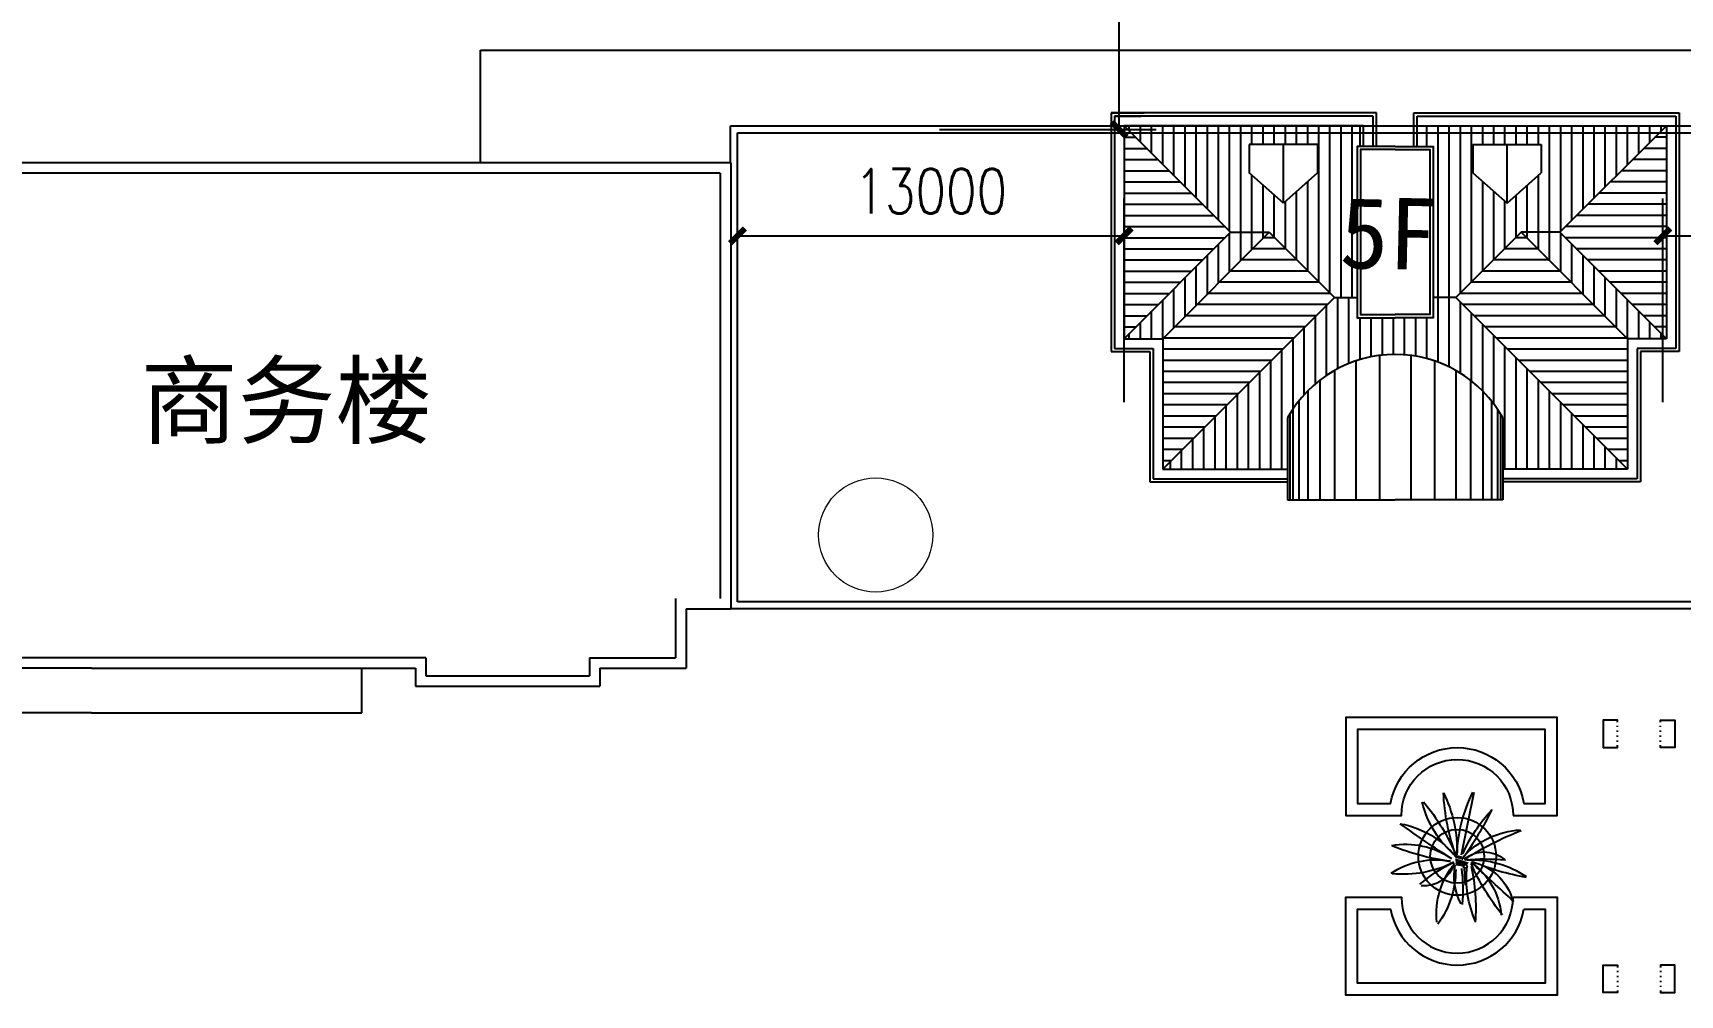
# Model space of a CAD drawing. Extents: x 225694 to 1397201, y -46174 to 794826.
# Drawn here: x 416016 to 471414, y 221682 to 254032 of the extents above; entities that cross this region are included whole.
import ezdxf
from ezdxf.enums import TextEntityAlignment as Align

# ---------------------------------------------------------------- set-up
doc = ezdxf.new("R2010")
doc.units = 0
doc.header["$LTSCALE"] = 0.5
doc.header["$MEASUREMENT"] = 0
for name, color, linetype in [('08-树', 73, 'Continuous'), ('1', 4, 'Continuous'), ('KJ', 8, 'Continuous'), ('PUB_DIM', 3, 'Continuous'), ('WINDOW', 3, 'Continuous'), ('ZJ', 7, 'Continuous'), ('屋顶', 135, 'Continuous'), ('树', 124, 'Continuous'), ('路', 40, 'Continuous')]:
    doc.layers.add(name, color=color, linetype=linetype)
doc.layers.add('tag', color=7, linetype='Continuous', lineweight=0)
doc.styles.add('DIM_FONT', font='SIMPLEX.shx', dxfattribs={"width": 0.8})
doc.styles.add('等线体', font='')
doc.styles.get('等线体').set_extended_font_data('黑体')
doc.dimstyles.new('DIMN500', dxfattribs={"dimscale": 5, "dimtxt": 300, "dimasz": 100, "dimexe": 250, "dimexo": 300, "dimgap": 150, "dimtad": 1, "dimdec": 0, "dimzin": 0, "dimdsep": 46, "dimtxsty": 'DIM_FONT', "dimcen": 0.09, "dimclrt": 7, "dimazin": 2, "dimtfac": 1, "dimtdec": 0, "dimtix": 1, "dimtmove": 2, "dimatfit": 3, "dimfxl": 1, "dimtolj": 1, "dimtzin": 0, "dimarcsym": 0})

# ---------------------------------------------------------------- blocks, each defined once
blk = doc.blocks.new('凤尾兰')
at = {"layer": '08-树', "color": 105}
for p, q in [((61, 375), (1042, 3985)), ((-426, -247), (-914, -1117))]:
    blk.add_line(p, q, dxfattribs=at)
for centre, radius, start, end in [((-8054, 4014), 9165, 335.75022, 359.55797), ((-15721, -8884), 17975, 30.39379, 42.27684), ((-4860, -1114), 4997, 16.84726, 59.86943), ((20925, 3474), 21269, 179.84059, 189.05452), ((-9135, 914), 9173, 357.15274, 16.58826), ((-8085, 9116), 12265, 313.14256, 330.8902), ((7182, -2891), 7563, 126.99795, 155.46328), ((8333, -9026), 12206, 113.71517, 131.14158), ((-1035, 5934), 5929, 283.38081, 319.79923), ((-3124, -4647), 5627, 60.52759, 97.75362), ((-6838, -10421), 12506, 58.22112, 69.01449), ((-1853, -511), 1820, 23.35428, 103.88132), ((547, 16150), 15902, 253.69409, 265.6232), ((-52902, 174479), 181898, 285.63192, 286.69997), ((-1449, -2766), 3149, 87.09523, 139.79167), ((-8554, 9507), 12223, 293.65728, 310.18925), ((94, -4010), 4324, 99.66275, 148.18466), ((8598, -7393), 11935, 141.44931, 157.22784), ((2564, -4830), 5447, 73.89084, 114.53099), ((-4666, 51571), 51909, 275.6835, 279.69465), ((-6274, 1998), 6109, 309.26977, 340.11252), ((9457, -6613), 11596, 147.18631, 157.60608), ((-3148, 590), 3403, 305.04389, 344.29464), ((4936, -2975), 5515, 153.78321, 189.23175), ((-425, -118), 112, 230.87794, 160.11252), ((-4203, -1315), 4527, 327.06001, 13.62364), ((2021, -588), 1821, 169.2664, 248.9589), ((5548, 3750), 6600, 216.83653, 249.16162), ((-6231, -5416), 8328, 22.36654, 38.34288), ((-749, -4713), 4627, 29.71983, 74.6757), ((5005, 12841), 13853, 250.90822, 265.41629), ((1192, -4615), 4582, 52.73635, 98.57412)]:
    blk.add_arc(centre, radius, start, end, dxfattribs=at)
for points in [[(-529, 169), (302, 42), (-391, -164), (93, -331)], [(-26, 320), (312, 245), (-27, 136), (311, 61)]]:
    blk.add_solid(points, dxfattribs=at)
blk = doc.blocks.new('_ArchTick')
at = {"color": 0, "linetype": 'ByBlock'}
blk.add_lwpolyline([(-0.5, -0.5, 0.4, 0.4, 0), (0.5, 0.5, 0.4, 0.4, 0)], format="xyseb", dxfattribs=at)
blk = doc.blocks.new('*U29')
at = {"color": 0, "lineweight": -2}
for p, q in [((439713, 241622), (439713, 248462)), ((452713, 241622), (452713, 248462)), ((439713, 247212), (452713, 247212)), ((439713, 247212), (452713, 247212))]:
    blk.add_line(p, q, dxfattribs=at)
at = {"layer": 'DEFPOINTS', "color": 0}
for p in [(439713, 240122), (452713, 240122)]:
    blk.add_point(p, dxfattribs=at)
at = {"color": 0, "lineweight": -2, "xscale": 500, "yscale": 500, "zscale": 500, "rotation": 180}
blk.add_blockref('_ArchTick', (439713, 247212), dxfattribs=at)
at = {"color": 0, "lineweight": -2, "xscale": 500, "yscale": 500, "zscale": 500}
blk.add_blockref('_ArchTick', (452713, 247212), dxfattribs=at)
at = {"color": 7, "insert": (446213, 248712), "char_height": 1500, "width": 0.000000001, "attachment_point": 5, "style": 'DIM_FONT'}
blk.add_mtext('\\A1;13000', dxfattribs=at)
blk = doc.blocks.new('*U5')
at = {"color": 0, "lineweight": -2}
for p, q in [((446503, 274189), (453799, 274189)), ((452549, 250789), (452549, 274189)), ((452549, 250789), (452549, 274189)), ((446503, 250789), (453799, 250789))]:
    blk.add_line(p, q, dxfattribs=at)
at = {"layer": 'DEFPOINTS', "color": 0}
for p in [(445003, 274189), (445003, 250789)]:
    blk.add_point(p, dxfattribs=at)
at = {"color": 0, "lineweight": -2, "xscale": 500, "yscale": 500, "zscale": 500}
for p, rotation in [((452549, 274189), 90), ((452549, 250789), 270)]:
    blk.add_blockref('_ArchTick', p, dxfattribs=dict(at, rotation=rotation))
at = {"color": 7, "insert": (451049, 262489), "char_height": 1500, "width": 0.000000001, "attachment_point": 5, "rotation": 90, "style": 'DIM_FONT'}
blk.add_mtext('\\A1;23400', dxfattribs=at)
blk = doc.blocks.new('*U6')
at = {"color": 0, "lineweight": -2}
for p, q in [((470833, 241622), (470833, 248462)), ((479833, 241622), (479833, 248462)), ((470833, 247212), (479833, 247212)), ((470833, 247212), (479833, 247212))]:
    blk.add_line(p, q, dxfattribs=at)
at = {"layer": 'DEFPOINTS', "color": 0}
for p in [(470833, 240122), (479833, 240122)]:
    blk.add_point(p, dxfattribs=at)
at = {"color": 0, "lineweight": -2, "xscale": 500, "yscale": 500, "zscale": 500, "rotation": 180}
blk.add_blockref('_ArchTick', (470833, 247212), dxfattribs=at)
at = {"color": 0, "lineweight": -2, "xscale": 500, "yscale": 500, "zscale": 500}
blk.add_blockref('_ArchTick', (479833, 247212), dxfattribs=at)
at = {"color": 7, "insert": (475333, 248712), "char_height": 1500, "width": 0.000000001, "attachment_point": 5, "style": 'DIM_FONT'}
blk.add_mtext('\\A1;9000', dxfattribs=at)

msp = doc.modelspace()

# ---------------------------------------------------------------- linework, layer by layer
at = {"layer": '1', "color": 7}
for p, q in [((439483, 236568.9), (439483, 234668.9)), ((427083, 231168.9), (427083, 232668.9)), ((417983, 231168.9), (408883, 231168.9)), ((417983, 231168.9), (427083, 231168.9))]:
    msp.add_line(p, q, dxfattribs=at)
at = {"layer": 'KJ', "color": 7}
for p, q in [((452713.1, 250898.1), (452723.8, 250898.1)), ((452713.1, 250523.1), (453098.8, 250523.1)), ((452890.3, 250731.7), (452890.3, 250908.9)), ((453265.3, 250356.7), (453265.3, 250908.9)), ((453640.3, 249981.7), (453640.3, 250908.9)), ((454015.3, 249606.7), (454015.3, 250908.9)), ((454390.3, 249231.7), (454390.3, 250908.9)), ((454765.3, 248856.7), (454765.3, 250908.9)), ((455140.3, 248481.7), (455140.3, 250908.9)), ((455515.3, 248106.7), (455515.3, 250908.9)), ((455890.3, 247731.7), (455890.3, 250908.9)), ((456265.3, 247356.7), (456265.3, 250908.9)), ((456640.3, 247328.9), (456640.3, 250908.9)), ((457015.3, 250276.7), (457015.3, 250908.9)), ((457390.3, 250276.7), (457390.3, 250908.9)), ((457765.3, 250276.7), (457765.3, 250908.9)), ((458140.3, 250276.7), (458140.3, 250908.9)), ((458515.3, 250276.7), (458515.3, 250908.9)), ((458890.3, 250276.7), (458890.3, 250908.9)), ((459265.3, 245661.7), (459265.3, 250908.9)), ((459640.3, 245286.7), (459640.3, 250908.9)), ((460015.3, 245138.9), (460015.3, 250908.9)), ((460390.3, 245138.9), (460390.3, 250908.9)), ((460650.9, 250218.9), (460650.9, 250908.9)), ((460765.3, 250218.9), (460765.3, 250908.9)), ((462900.9, 250218.9), (462900.9, 250908.9)), ((463275.9, 245138.9), (463275.9, 250908.9)), ((463650.9, 245138.9), (463650.9, 250908.9)), ((464025.9, 245286.7), (464025.9, 250908.9)), ((464400.9, 245661.7), (464400.9, 250908.9)), ((464775.9, 250276.7), (464775.9, 250908.9)), ((465150.9, 250276.7), (465150.9, 250908.9)), ((465525.9, 250276.7), (465525.9, 250908.9)), ((465900.9, 250276.7), (465900.9, 250908.9)), ((466275.9, 250276.7), (466275.9, 250908.9)), ((466650.9, 250276.7), (466650.9, 250908.9)), ((467025.9, 247328.9), (467025.9, 250908.9)), ((467400.9, 247356.7), (467400.9, 250908.9)), ((467775.9, 247731.7), (467775.9, 250908.9)), ((468150.9, 248106.7), (468150.9, 250908.9)), ((468525.9, 248481.7), (468525.9, 250908.9)), ((468900.9, 248856.7), (468900.9, 250908.9)), ((469275.9, 249231.7), (469275.9, 250908.9)), ((469650.9, 249606.7), (469650.9, 250908.9)), ((470025.9, 249981.7), (470025.9, 250908.9)), ((470400.9, 250356.7), (470400.9, 250908.9)), ((470953.1, 250523.1), (470567.3, 250523.1)), ((470775.9, 250731.7), (470775.9, 250908.9)), ((470953.1, 250898.1), (470942.3, 250898.1)), ((452713.1, 250148.1), (453473.8, 250148.1)), ((470953.1, 250148.1), (470192.3, 250148.1)), ((452713.1, 249773.1), (453848.8, 249773.1)), ((452713.1, 249398.1), (454223.8, 249398.1)), ((470953.1, 249398.1), (469442.3, 249398.1)), ((470953.1, 249773.1), (469817.3, 249773.1)), ((452713.1, 249023.1), (454598.8, 249023.1)), ((457015.3, 247328.9), (457015.3, 249246.9)), ((457390.3, 247328.9), (457390.3, 248912.6)), ((458890.3, 246036.7), (458890.3, 249033.6)), ((464775.9, 246036.7), (464775.9, 249033.6)), ((466275.9, 247328.9), (466275.9, 248912.6)), ((466650.9, 247328.9), (466650.9, 249246.9)), ((470953.1, 249023.1), (469067.3, 249023.1)), ((452713.1, 248648.1), (454973.8, 248648.1)), ((452713.1, 248273.1), (455348.8, 248273.1)), ((457765.3, 247161.7), (457765.3, 248578.3)), ((458140.3, 246786.7), (458140.3, 248365)), ((458515.3, 246411.7), (458515.3, 248699.3)), ((465150.9, 246411.7), (465150.9, 248699.3)), ((465525.9, 246786.7), (465525.9, 248365)), ((465900.9, 247161.7), (465900.9, 248578.3)), ((470953.1, 248273.1), (468317.3, 248273.1)), ((470953.1, 248648.1), (468692.3, 248648.1)), ((452713.1, 247898.1), (455723.8, 247898.1)), ((470953.1, 247898.1), (467942.3, 247898.1)), ((452713.1, 247523.1), (456098.8, 247523.1)), ((452713.1, 247148.1), (456112.3, 247148.1)), ((456265.3, 245996.1), (456265.3, 247301.1)), ((456640.3, 246371.1), (456640.3, 247328.9)), ((457015.3, 246746.1), (457015.3, 247328.9)), ((457390.3, 247121.1), (457390.3, 247328.9)), ((457778.8, 247148.1), (457417.3, 247148.1)), ((466248.8, 247148.1), (465887.3, 247148.1)), ((466275.9, 247121.1), (466275.9, 247328.9)), ((466650.9, 246746.1), (466650.9, 247328.9)), ((467025.9, 246371.1), (467025.9, 247328.9)), ((467400.9, 245996.1), (467400.9, 247301.1)), ((470953.1, 247148.1), (467553.8, 247148.1)), ((470953.1, 247523.1), (467567.3, 247523.1)), ((452713.1, 246773.1), (455737.3, 246773.1)), ((455515.3, 245246.1), (455515.3, 246551.1)), ((455890.3, 245621.1), (455890.3, 246926.1)), ((458153.8, 246773.1), (457042.3, 246773.1)), ((466623.8, 246773.1), (465512.3, 246773.1)), ((467775.9, 245621.1), (467775.9, 246926.1)), ((470953.1, 246773.1), (467928.8, 246773.1)), ((468150.9, 245246.1), (468150.9, 246551.1)), ((452713.1, 246398.1), (455362.3, 246398.1)), ((452713.1, 246023.1), (454987.3, 246023.1)), ((455140.3, 244871.1), (455140.3, 246176.1)), ((458903.8, 246023.1), (456292.3, 246023.1)), ((458528.8, 246398.1), (456667.3, 246398.1)), ((467373.8, 246023.1), (464762.3, 246023.1)), ((466998.8, 246398.1), (465137.3, 246398.1)), ((470953.1, 246398.1), (468303.8, 246398.1)), ((468525.9, 244871.1), (468525.9, 246176.1)), ((470953.1, 246023.1), (468678.8, 246023.1)), ((452713.1, 245648.1), (454612.3, 245648.1)), ((454390.3, 244121.1), (454390.3, 245426.1)), ((454765.3, 244496.1), (454765.3, 245801.1)), ((459278.8, 245648.1), (455917.3, 245648.1)), ((467748.8, 245648.1), (464387.3, 245648.1)), ((468900.9, 244496.1), (468900.9, 245801.1)), ((470953.1, 245648.1), (469053.8, 245648.1)), ((469275.9, 244121.1), (469275.9, 245426.1)), ((452713.1, 245273.1), (454237.3, 245273.1)), ((452713.1, 244898.1), (453862.3, 244898.1)), ((454015.3, 243748.9), (454015.3, 245051.1)), ((459547.3, 244898.1), (455167.3, 244898.1)), ((459653.8, 245273.1), (455542.3, 245273.1)), ((459525.9, 242517.8), (459525.9, 244876.7)), ((459900.9, 242742), (459900.9, 245138.9)), ((460275.9, 242916.8), (460275.9, 245138.9)), ((463275.9, 242961.3), (463275.9, 245138.9)), ((463650.9, 242800.2), (463650.9, 245138.9)), ((468123.8, 245273.1), (464012.3, 245273.1)), ((464025.9, 242592), (464025.9, 244991.1)), ((468498.8, 244898.1), (464118.8, 244898.1)), ((470953.1, 245273.1), (469428.8, 245273.1)), ((469650.9, 243748.9), (469650.9, 245051.1)), ((470953.1, 244898.1), (469803.8, 244898.1)), ((452713.1, 244523.1), (453487.3, 244523.1)), ((453640.3, 243748.9), (453640.3, 244676.1)), ((459172.3, 244523.1), (454792.3, 244523.1)), ((459150.9, 242233.5), (459150.9, 244501.7)), ((460650.9, 243048.5), (460650.9, 244455.9)), ((461025.9, 243141.5), (461025.9, 244455.9)), ((461400.9, 243198.4), (461400.9, 244455.9)), ((461775.9, 243220.7), (461775.9, 244455.9)), ((462150.9, 243208.8), (462150.9, 244455.9)), ((462525.9, 243162.6), (462525.9, 244455.9)), ((462900.9, 243080.9), (462900.9, 244455.9)), ((464400.9, 242327.5), (464400.9, 244616.1)), ((468873.8, 244523.1), (464493.8, 244523.1)), ((470025.9, 243748.9), (470025.9, 244676.1)), ((470953.1, 244523.1), (470178.8, 244523.1)), ((452713.1, 244148.1), (453112.3, 244148.1)), ((452713.1, 243773.1), (452737.3, 243773.1)), ((452890.3, 243748.9), (452890.3, 243926.1)), ((453265.3, 243748.9), (453265.3, 244301.1)), ((458422.3, 243773.1), (454042.3, 243773.1)), ((458797.3, 244148.1), (454417.3, 244148.1)), ((458775.9, 241870.9), (458775.9, 244126.7)), ((464775.9, 241991.4), (464775.9, 244241.1)), ((469248.8, 244148.1), (464868.8, 244148.1)), ((465150.9, 241554.8), (465150.9, 243866.1)), ((469623.8, 243773.1), (465243.8, 243773.1)), ((470400.9, 243748.9), (470400.9, 244301.1)), ((470953.1, 244148.1), (470553.8, 244148.1)), ((470775.9, 243748.9), (470775.9, 243926.1)), ((470953.1, 243773.1), (470928.8, 243773.1)), ((458047.3, 243398.1), (454018.1, 243398.1)), ((458025.9, 239368.9), (458025.9, 243376.7)), ((458400.9, 241393.2), (458400.9, 243751.7)), ((465525.9, 239368.9), (465525.9, 243491.1)), ((469648.1, 243398.1), (465618.8, 243398.1)), ((457672.3, 243023.1), (454018.1, 243023.1)), ((457297.3, 242648.1), (454018.1, 242648.1)), ((457650.9, 239368.9), (457650.9, 243001.7)), ((465900.9, 239368.9), (465900.9, 243116.1)), ((469648.1, 243023.1), (465993.8, 243023.1)), ((466275.9, 239368.9), (466275.9, 242741.1)), ((469648.1, 242648.1), (466368.8, 242648.1)), ((456922.3, 242273.1), (454018.1, 242273.1)), ((456900.9, 239368.9), (456900.9, 242251.7)), ((457275.9, 239368.9), (457275.9, 242626.7)), ((466650.9, 239368.9), (466650.9, 242366.1)), ((469648.1, 242273.1), (466743.8, 242273.1)), ((456547.3, 241898.1), (454018.1, 241898.1)), ((456525.9, 239368.9), (456525.9, 241876.7)), ((467025.9, 239368.9), (467025.9, 241991.1)), ((469648.1, 241898.1), (467118.8, 241898.1)), ((467400.9, 239368.9), (467400.9, 241616.1)), ((456172.3, 241523.1), (454018.1, 241523.1)), ((455797.3, 241148.1), (454018.1, 241148.1)), ((455775.9, 239368.9), (455775.9, 241126.7)), ((456150.9, 239368.9), (456150.9, 241501.7)), ((469648.1, 241523.1), (467493.8, 241523.1)), ((467775.9, 239368.9), (467775.9, 241241.1)), ((469648.1, 241148.1), (467868.8, 241148.1)), ((455422.3, 240773.1), (454018.1, 240773.1)), ((455400.9, 239368.9), (455400.9, 240751.7)), ((468150.9, 239368.9), (468150.9, 240866.1)), ((469648.1, 240773.1), (468243.8, 240773.1)), ((468525.9, 239368.9), (468525.9, 240491.1)), ((455047.3, 240398.1), (454018.1, 240398.1)), ((454672.3, 240023.1), (454018.1, 240023.1)), ((454650.9, 239368.9), (454650.9, 240001.7)), ((455025.9, 239368.9), (455025.9, 240376.7)), ((469648.1, 240398.1), (468618.8, 240398.1)), ((468900.9, 239368.9), (468900.9, 240116.1)), ((469648.1, 240023.1), (468993.8, 240023.1)), ((454297.3, 239648.1), (454018.1, 239648.1)), ((454275.9, 239368.9), (454275.9, 239626.7)), ((469275.9, 239368.9), (469275.9, 239741.1)), ((469648.1, 239648.1), (469368.8, 239648.1))]:
    msp.add_line(p, q, dxfattribs=at)
at = {"layer": 'KJ', "color": 7, "linetype": 'Continuous'}
for p, q in [((459791.6, 242682.2), (459791.6, 238336.9)), ((460511.6, 243004.3), (460511.6, 238336.9)), ((461303.6, 243187), (461303.6, 238336.9)), ((462362.5, 243187), (462362.5, 238336.9)), ((463154.5, 243004.3), (463154.5, 238336.9)), ((463874.5, 242682.2), (463874.5, 238336.9)), ((459304.1, 242357.8), (459304.1, 238336.9)), ((464362.1, 242357.8), (464362.1, 238336.9)), ((458593.1, 241656), (458593.1, 238336.9)), ((458890.1, 241991.2), (458890.1, 238336.9)), ((464776.1, 241991.2), (464776.1, 238336.9)), ((465073.1, 241656), (465073.1, 238336.9)), ((458287.1, 241214.2), (458287.1, 238336.9)), ((458395.1, 241384.5), (458395.1, 238336.9)), ((465271.1, 241384.5), (465271.1, 238336.9)), ((465379.1, 241214.2), (465379.1, 238336.9))]:
    msp.add_line(p, q, dxfattribs=at)
at = {"layer": 'tag', "color": 5}
msp.add_circle((444361.5, 237151.2), 1920.7, dxfattribs=at)
at = {"layer": 'WINDOW', "color": 7}
for p, q in [((439473.1, 249668.9), (439473.1, 250908.9)), ((439473.1, 250908.9), (539949.9, 250908.9)), ((439713.1, 234908.9), (439713.1, 250668.9)), ((439713.1, 250668.9), (539863.2, 250668.9)), ((539863.2, 234908.9), (439713.1, 234908.9)), ((539863.2, 234668.9), (439483, 234668.9))]:
    msp.add_line(p, q, dxfattribs=at)
at = {"layer": 'ZJ', "color": 7, "linetype": 'Continuous'}
for p, q in [((439483, 249668.9), (411983, 249668.9)), ((439483, 249668.9), (439483, 236568.9)), ((439483, 236568.9), (439483, 234668.9)), ((437983, 234668.9), (439483, 234668.9)), ((437983, 234668.9), (437983, 232668.9)), ((417983, 232668.9), (407083, 232668.9)), ((417983, 232668.9), (428883, 232668.9)), ((428883, 232668.9), (428883, 232068.9)), ((435083, 232668.9), (437983, 232668.9)), ((435083, 232668.9), (435083, 232068.9)), ((428883, 232068.9), (435083, 232068.9))]:
    msp.add_line(p, q, dxfattribs=at)
at = {"layer": '屋顶', "color": 7}
for p, q in [((452281.1, 251340.9), (452281.1, 243316.9)), ((452281.1, 251340.9), (453385.1, 251340.9)), ((461203.1, 251340.9), (452281.1, 251340.9)), ((452389.1, 251232.9), (452389.1, 243424.9)), ((452389.1, 251232.9), (453277.1, 251232.9)), ((461095.1, 251232.9), (452389.1, 251232.9)), ((461095.1, 250218.9), (461095.1, 251232.9)), ((461203.1, 250218.9), (461203.1, 251340.9)), ((462463.1, 250218.9), (462463.1, 251340.9)), ((462463.1, 251340.9), (471385.1, 251340.9)), ((462571.1, 250218.9), (462571.1, 251232.9)), ((462571.1, 251232.9), (471277.1, 251232.9)), ((471277.1, 251232.9), (471277.1, 243424.9)), ((471385.1, 251340.9), (471385.1, 243316.9)), ((452713.1, 250908.9), (452713.1, 243748.9)), ((452713.1, 250908.9), (456293.1, 247328.9)), ((460771.1, 250908.9), (452713.1, 250908.9)), ((460771.1, 250218.9), (460771.1, 250908.9)), ((460771.1, 250218.9), (460771.1, 250908.9)), ((460771.1, 250218.9), (460771.1, 250908.9)), ((460771.1, 250218.9), (460771.1, 250908.9)), ((462895.1, 250218.9), (462895.1, 250908.9)), ((462895.1, 250218.9), (462895.1, 250908.9)), ((462895.1, 250908.9), (470953.1, 250908.9)), ((470953.1, 250908.9), (467373.1, 247328.9)), ((470953.1, 250908.9), (470953.1, 243748.9)), ((460555.1, 250218.9), (460555.1, 245308.3)), ((463111.1, 250218.9), (463111.1, 245308.3)), ((439133, 249318.9), (411633, 249318.9)), ((439133, 249318.9), (439133, 235018.9)), ((452713.1, 243748.9), (456293.1, 247328.9)), ((454018.1, 243748.9), (457598.1, 247328.9)), ((456293.1, 247328.9), (457598.1, 247328.9)), ((457598.1, 247328.9), (459788.1, 245138.9)), ((466068.1, 247328.9), (463878.1, 245138.9)), ((467373.1, 247328.9), (466068.1, 247328.9)), ((469648.1, 243748.9), (466068.1, 247328.9)), ((470953.1, 243748.9), (467373.1, 247328.9)), ((454018.1, 239368.9), (459788.1, 245138.9)), ((459788.1, 245138.9), (460555.1, 245138.9)), ((463878.1, 245138.9), (463111.1, 245138.9)), ((469648.1, 239368.9), (463878.1, 245138.9)), ((452281.1, 243316.9), (453586.1, 243316.9)), ((452389.1, 243424.9), (453694.1, 243424.9)), ((452713.1, 243748.9), (454018.1, 243748.9)), ((452713.1, 243748.9), (454018.1, 243748.9)), ((453586.1, 243316.9), (453586.1, 238936.9)), ((453694.1, 243424.9), (453694.1, 239044.9)), ((454018.1, 243748.9), (454018.1, 239368.9)), ((470953.1, 243748.9), (469648.1, 243748.9)), ((469648.1, 243748.9), (469648.1, 239368.9)), ((469972.1, 243424.9), (469972.1, 239044.9)), ((471277.1, 243424.9), (469972.1, 243424.9)), ((470080.1, 243316.9), (470080.1, 238936.9)), ((471385.1, 243316.9), (470080.1, 243316.9)), ((458215.1, 241089.4), (458215.1, 238336.9)), ((465451.1, 241089.4), (465451.1, 238336.9)), ((454018.1, 239368.9), (458215.1, 239368.9)), ((469648.1, 239368.9), (465451.1, 239368.9)), ((453586.1, 238936.9), (458215.1, 238936.9)), ((453694.1, 239044.9), (458215.1, 239044.9)), ((469972.1, 239044.9), (465451.1, 239044.9)), ((470080.1, 238936.9), (465451.1, 238936.9)), ((458215.1, 238336.9), (461833.1, 238336.9)), ((465451.1, 238336.9), (461833.1, 238336.9)), ((437633, 235018.9), (437633, 233018.9)), ((429233, 233018.9), (406733, 233018.9)), ((429233, 233018.9), (429233, 232418.9)), ((434733, 233018.9), (434733, 232418.9)), ((434733, 233018.9), (437633, 233018.9)), ((429233, 232418.9), (434733, 232418.9))]:
    msp.add_line(p, q, dxfattribs=at)
at = {"layer": '屋顶', "color": 7, "linetype": 'Continuous'}
for p, q in [((459222.4, 250276.7), (456922.4, 250276.7)), ((456922.4, 250276.7), (456922.4, 249329.7)), ((458072.4, 248304.5), (458072.4, 250276.7)), ((459222.4, 250276.7), (459222.4, 249329.7)), ((464443.7, 250276.7), (466743.7, 250276.7)), ((464443.7, 250276.7), (464443.7, 249329.7)), ((465593.7, 248304.5), (465593.7, 250276.7)), ((466743.7, 250276.7), (466743.7, 249329.7)), ((458072.4, 248304.5), (456922.4, 249329.7)), ((459222.4, 249329.7), (458072.4, 248304.5)), ((464443.7, 249329.7), (465593.7, 248304.5)), ((465593.7, 248304.5), (466743.7, 249329.7))]:
    msp.add_line(p, q, dxfattribs=at)
at = {"layer": '屋顶', "color": 7}
for points in [[(461833.1, 250218.9), (460555.1, 250218.9), (460555.1, 244455.9), (461833.1, 244455.9)], [(461833.1, 250110.9), (460663.1, 250110.9), (460663.1, 244563.9), (461833.1, 244563.9)], [(461833.1, 250218.9), (463111.1, 250218.9), (463111.1, 244455.9), (461833.1, 244455.9)], [(461833.1, 250110.9), (463003.1, 250110.9), (463003.1, 244563.9), (461833.1, 244563.9)]]:
    msp.add_lwpolyline(points, dxfattribs=at)
for start, end in [(90, 151.01086), (28.98914, 90)]:
    msp.add_arc((461833.1, 239084.9), 4136.2, start, end, dxfattribs=at)
at = {"layer": '树', "color": 7}
for points in [[(465798.5, 227723.9), (467277.2, 227723.9), (467277.2, 231010.1), (460170.9, 231010.1), (460170.9, 227723.9), (462042.2, 227723.9, -1)], [(466163.1, 228123.9), (466877.2, 228123.9), (466877.2, 230610.1), (460570.9, 230610.1), (460570.9, 228123.9), (461677.6, 228123.9, -0.8374285)], [(465798.5, 224967.9), (467277.2, 224967.9), (467277.2, 221681.8), (460170.9, 221681.8), (460170.9, 224967.9), (462042.2, 224967.9, 1)], [(466163.1, 224567.9), (466877.2, 224567.9), (466877.2, 222081.8), (460570.9, 222081.8), (460570.9, 224567.9), (461677.6, 224567.9, 0.8374285)]]:
    msp.add_lwpolyline(points, format="xyb", close=True, dxfattribs=at)
for points in [[(469313.9, 230860.4), (469313.9, 230921.3), (468827.8, 230921.3), (468827.8, 230007.6), (469313.9, 230007.6), (469313.9, 230079.4)], [(469313.9, 230695.6), (469313.9, 230738.6)], [(469313.9, 230530.7), (469313.9, 230573.8)], [(470753.9, 230860.4), (470753.9, 230921.3), (471240.1, 230921.3), (471240.1, 230007.6), (470753.9, 230007.6), (470753.9, 230079.4)], [(470753.9, 230695.6), (470753.9, 230738.6)], [(470753.9, 230530.7), (470753.9, 230573.8)], [(469313.9, 230365.9), (469313.9, 230409)], [(469313.9, 230201.1), (469313.9, 230244.2)], [(470753.9, 230365.9), (470753.9, 230409)], [(470753.9, 230201.1), (470753.9, 230244.2)], [(469313.9, 221831.4), (469313.9, 221770.6), (468827.8, 221770.6), (468827.8, 222684.2), (469313.9, 222684.2), (469313.9, 222612.5)], [(469313.9, 222490.7), (469313.9, 222447.6)], [(469313.9, 222325.9), (469313.9, 222282.8)], [(469313.9, 222161.1), (469313.9, 222118)], [(470753.9, 221831.4), (470753.9, 221770.6), (471240.1, 221770.6), (471240.1, 222684.2), (470753.9, 222684.2), (470753.9, 222612.5)], [(470753.9, 222490.7), (470753.9, 222447.6)], [(470753.9, 222325.9), (470753.9, 222282.8)], [(470753.9, 222161.1), (470753.9, 222118)], [(469313.9, 221996.3), (469313.9, 221953.2)], [(470753.9, 221996.3), (470753.9, 221953.2)]]:
    msp.add_lwpolyline(points, dxfattribs=at)
for radius in [1306.8, 906.8]:
    msp.add_circle((463920.3, 226345.9), radius, dxfattribs=at)
at = {"layer": '路', "color": 7, "linetype": 'Continuous'}
for p, q in [((431073.1, 249668.9), (431073.1, 253452)), ((431073.1, 253452), (535187.2, 253452))]:
    msp.add_line(p, q, dxfattribs=at)

# ---------------------------------------------------------------- block references
at = {"layer": '树', "color": 7, "xscale": -0.5760000000244389, "yscale": 0.5760000000009313, "zscale": 0.5760000000000002, "rotation": 333.4490986319009}
msp.add_blockref('凤尾兰', (464001.2, 226184.9), dxfattribs=at)

# ---------------------------------------------------------------- texts
at = {"layer": 'ZJ', "color": 7, "linetype": 'Continuous', "style": '等线体'}
msp.add_text('5F', height=2400, rotation=358.73535, dxfattribs=at).set_placement((461612.3, 247273.7), align=Align.MIDDLE)
msp.add_text('商务楼', height=2400, dxfattribs=at).set_placement((424545.6, 241720.3), align=Align.MIDDLE)

# ---------------------------------------------------------------- dimensions: what is measured, and where the dimension line sits
at = {"layer": 'PUB_DIM', "color": 7}
for p1, p2, distance, picture, middle in [((445002.7, 250788.9), (445002.7, 274188.9), -7546.7, '*U5', (451049.4, 262488.9)), ((439713.1, 240122.3), (452713.1, 240122.3), 7090.2, '*U29', (446213.1, 248712.5)), ((470833.1, 240122.3), (479832.9, 240122.3), 7090.2, '*U6', (475333, 248712.5))]:
    dim = msp.add_aligned_dim(p1=p1, p2=p2, distance=distance, dimstyle='DIMN500', dxfattribs=at)
    dim.commit()
    dim.dimension.update_dxf_attribs({"geometry": picture, "text_midpoint": middle})

doc.saveas('drawing.dxf')
